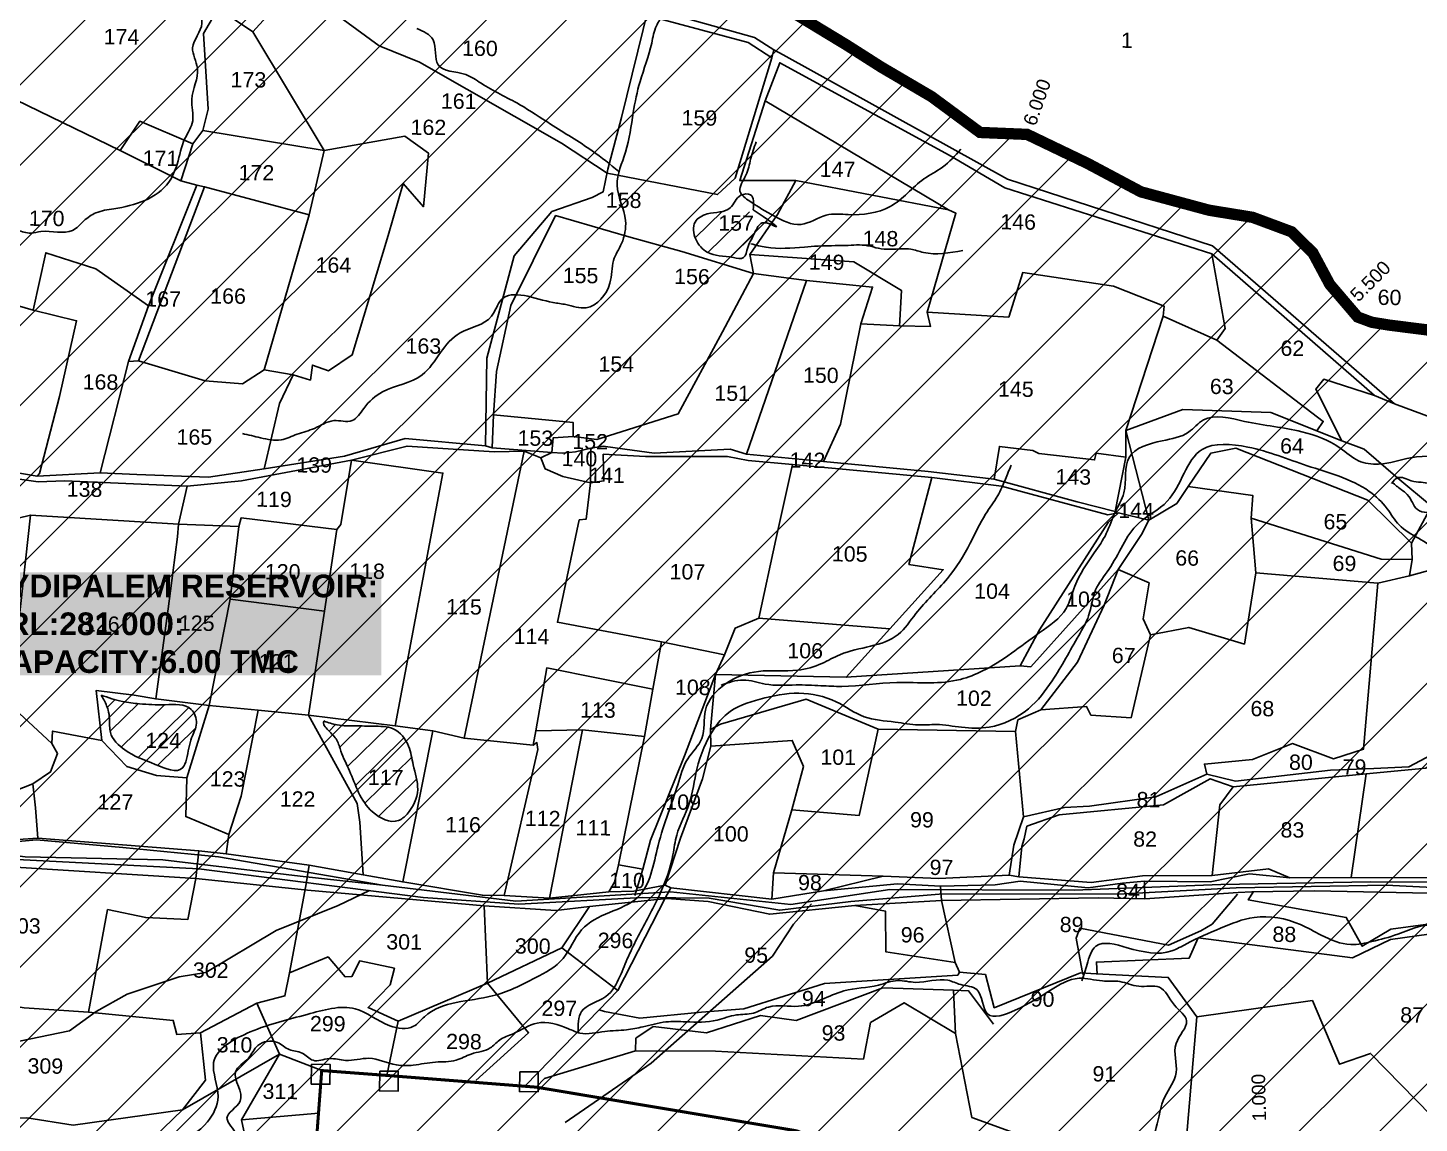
# Model space of a CAD drawing. Header units: inches. Extents: x 193816 to 219909, y 1622772 to 1631107.
# Drawn here: x 197395 to 199235, y 1626946 to 1628395 of the extents above; entities that cross this region are included whole.
import ezdxf
from ezdxf.enums import TextEntityAlignment as Align

# ---------------------------------------------------------------- set-up
doc = ezdxf.new("R2010")
doc.units = ezdxf.units.IN
doc.header["$LTSCALE"] = 15
doc.header["$MEASUREMENT"] = 0
doc.header["$PDMODE"] = 32
doc.header["$PDSIZE"] = 10
for name, color, linetype in [('CSMark', 72, 'Continuous'), ('PLOT', 7, 'Continuous'), ('PLOT NO', 7, 'Continuous'), ('ROAD', 1, 'Continuous'), ('STREAM', 4, 'Continuous'), ('STRUCTURE', 5, 'Continuous'), ('text2', 7, 'Continuous'), ('VILLAGE BOUNADRY', 5, 'Continuous'), ('VILLAGE BOUNADRY STONES', 1, 'Continuous')]:
    doc.layers.add(name, color=color, linetype=linetype)
doc.styles.get("Standard").update_dxf_attribs({"font": 'arial.ttf'})
pattern_1 = [(44.44728, (190534.687, 1623817.617), (-17.716825, 18.06199), [])]

msp = doc.modelspace()

# ---------------------------------------------------------------- hatches: boundary and pattern name
at = {"layer": 'STREAM'}
h = msp.add_hatch(dxfattribs=at)
h.set_pattern_fill('ANSI31', color=256, scale=202.404939, angle=-0.5527)
h.set_pattern_definition(pattern_1)
edge = h.paths.add_edge_path()
edge.add_spline(control_points=[(198328.6, 1628162.8), (198327.2, 1628160.6), (198319.9, 1628149.9), (198297.3, 1628152.3), (198273.2, 1628139.2), (198276.4, 1628113.8), (198295.8, 1628092.1), (198319.4, 1628093.5), (198344.2, 1628087.4), (198347.1, 1628108.5), (198356.1, 1628120.6), (198362.9, 1628139.5), (198373.8, 1628136.4), (198377.6, 1628134.9)], knot_values=[2.314372, 2.314372, 2.314372, 2.314372, 2.698201, 4.245569, 5.198491, 6.31993, 7.451832, 9.192653, 9.854262, 10.570473, 11.663296, 12.438445, 12.962665, 12.962665, 12.962665, 12.962665], degree=3, periodic=0)
edge.add_line((198377.6, 1628134.9), (198378.4, 1628136))
edge.add_line((198378.4, 1628136), (198328.6, 1628162.8))
h.paths.add_polyline_path([(198303, 1628121.2), (198360.5, 1628120.6), (198360.8, 1628151.6), (198303.2, 1628152.2)], flags=24)
h = msp.add_hatch(dxfattribs=at)
h.set_pattern_fill('ANSI31', color=256, scale=202.404939, angle=-0.5527)
h.set_pattern_definition(pattern_1)
edge = h.paths.add_edge_path()
edge.add_spline(control_points=[(197492.3, 1627512), (197501.5, 1627508.9), (197517.9, 1627503.3), (197546.8, 1627500.2), (197575.8, 1627498.3), (197610.9, 1627501.9), (197621.7, 1627474), (197608.8, 1627453.2), (197607.5, 1627433.4), (197598.1, 1627405.5), (197557.5, 1627423.7), (197527.7, 1627433.8), (197501.8, 1627458.1), (197504.1, 1627478.7), (197501.6, 1627493.9), (197497.1, 1627504.2), (197493.2, 1627510.4), (197492.3, 1627512)], knot_values=[0, 0, 0, 0, 11.553184, 20.513276, 33.973023, 47.848984, 55.642087, 63.589692, 75.18164, 80.155113, 94.644001, 112.221737, 124.004207, 131.270189, 135.718858, 142.211874, 144.407847, 144.407847, 144.407847, 144.407847], degree=3, periodic=0)
h.paths.add_polyline_path([(197545.4, 1627437), (197602.7, 1627436.5), (197603, 1627467), (197545.7, 1627467.5)], flags=24)
h = msp.add_hatch(dxfattribs=at)
h.set_pattern_fill('ANSI31', color=256, scale=202.404939, angle=-0.5527)
h.set_pattern_definition(pattern_1)
edge = h.paths.add_edge_path()
edge.add_spline(control_points=[(197787.4, 1627478.2), (197787.3, 1627478), (197784.1, 1627474.7), (197794.5, 1627463.1), (197804.9, 1627454.3), (197810, 1627433.2), (197826.7, 1627402.5), (197837.2, 1627360.7), (197879.9, 1627339.5), (197902.8, 1627359.2), (197915.4, 1627386.5), (197904.3, 1627417.4), (197900.9, 1627446.6), (197881.3, 1627471.5), (197852.9, 1627470.7), (197828.5, 1627471.9), (197806.2, 1627471), (197792.7, 1627475.7), (197787, 1627477.7)], knot_values=[0, 0, 0, 0, 0.238899, 5.376578, 12.410199, 18.581835, 29.663897, 54.308241, 68.566025, 74.233113, 88.198648, 101.276507, 111.421097, 123.456243, 134.169502, 143.169925, 152.935577, 160.03929, 160.03929, 160.03929, 160.03929], degree=3, periodic=0)
h.paths.add_polyline_path([(197839.7, 1627388.3), (197897, 1627387.7), (197897.3, 1627418.2), (197840, 1627418.8)], flags=24)
at = {"layer": 'text2'}
h = msp.add_hatch(dxfattribs=at)
h.set_pattern_fill('ANSI31', color=4, scale=600)
h.set_pattern_definition([(45, (7002.556, -0.05), (-53.0330086, 53.0330086), [])])
h.paths.add_polyline_path([(199945, 1627854.7), (199906.7, 1627898), (199871.4, 1627949.9), (199853.4, 1628008.6), (199855.9, 1628062.4), (199897.4, 1628104.4), (199965, 1628145.2), (199996.3, 1628271.9), (199936.5, 1628298.2), (199874.5, 1628378), (199834.8, 1628413.5), (199794.4, 1628428), (199712.8, 1628396.9), (199682, 1628382), (199614.8, 1628383.4), (199561.9, 1628421.6), (199495.5, 1628519.4), (199464.9, 1628508.3), (199461.7, 1628463.1), (199494.7, 1628375.1), (199593.8, 1628280.9), (199667.9, 1628200.5), (199634, 1628141.1), (199624.5, 1628113.7), (199558.5, 1628066.3), (199475.2, 1628055.5), (199395.5, 1628059.1), (199357.5, 1628055.7), (199338, 1628038.1), (199319.4, 1628004.3), (199279.3, 1627990.8), (199194.1, 1628001.6), (199171.6, 1628005.4), (199153.1, 1628012.3), (199116.3, 1628055.2), (199094, 1628097.1), (199066, 1628124.9), (199014.2, 1628144.1), (198956.5, 1628153.5), (198866.5, 1628177.8), (198796, 1628215.5), (198716.1, 1628253.9), (198653.7, 1628256.5), (198589.7, 1628303.7), (198522.9, 1628343), (198477.5, 1628371.9), (198442.7, 1628393), (198375.2, 1628434.1), (198314, 1628488.6), (198225.7, 1628493.2), (198170.5, 1628489.5), (198088.8, 1628496.3), (198019.8, 1628513.7), (197962.7, 1628534.8), (197907, 1628551), (197855.1, 1628575), (197689.9, 1628624.4), (197623, 1628645.2), (197601.4, 1628678.7), (197532.8, 1628762.3), (197415, 1628792.3), (197318.3, 1628836.7), (197154.6, 1628873.7), (197018.9, 1628884.3), (196901.5, 1628897.8), (196832.7, 1628986.6), (196711.4, 1629052.2), (196557.8, 1629096.9), (196537.2, 1629097.5), (196489.7, 1629099.6), (196442.7, 1629087.4), (196370.2, 1629048.6), (196354.9, 1628999.6), (196354.7, 1628944.7), (196387.1, 1628851.5), (196436, 1628816.4), (196437.9, 1628803.8), (196485, 1628677.3), (196507.3, 1628613.2), (196468.9, 1628553.1), (196422.6, 1628539.6), (196293.2, 1628585), (196179.5, 1628612.8), (196109.6, 1628645.2), (196023.2, 1628696.6), (196008, 1628717.8), (195967.5, 1628724.9), (195905.9, 1628703.4), (195887, 1628689.5), (195847, 1628673.2), (195788.5, 1628670.6), (195736.9, 1628711.4), (195681.8, 1628707), (195635.5, 1628688.9), (195615.3, 1628655.8), (195637.8, 1628597.6), (195674.8, 1628553.9), (195671.8, 1628499.8), (195627.8, 1628455.3), (195547.5, 1628447.2), (195500.4, 1628444.2), (195472.4, 1628413.1), (195465.6, 1628368.7), (195496.1, 1628326.8), (195494.7, 1628279.1), (195475.3, 1628256.8), (195429.1, 1628238.3), (195400.4, 1628225), (195382.7, 1628209.2), (195344.5, 1628167.9), (195353.6, 1628125.5), (195369, 1628099.5), (195383.8, 1628077.9), (195409.5, 1628039.3), (195456.3, 1627972.1), (195541.8, 1627846.3), (195653.5, 1627681.1), (195744.7, 1627548.6), (195848.5, 1627396.7), (195937.9, 1627265.2), (195956.4, 1627241.9), (195977.9, 1627221.4), (196098.2, 1627127.5), (196227.6, 1627027.9), (196266.6, 1627007), (196701.1, 1626821.3), (196885.7, 1626742), (196948.1, 1626716.3), (197003, 1626692.9), (197064, 1626666.2), (197129.7, 1626639), (197212.2, 1626602.8), (197247.1, 1626591.3), (197283.7, 1626582.5), (197316.7, 1626576.9), (197352.3, 1626572.2), (197391.8, 1626569.1), (197430.8, 1626568.6), (197464, 1626569.4), (197502.8, 1626572.9), (197539.4, 1626576.8), (197576.1, 1626584), (197624.9, 1626596), (197711.6, 1626627.6), (197814.1, 1626682.6), (197842.7, 1626701.4), (197874.8, 1626725.9), (197934.8, 1626779.5), (197966.7, 1626812.7), (197990.1, 1626837.9), (198021.3, 1626858.2), (198052.5, 1626866.2), (198081.2, 1626867.2), (198113.3, 1626859.8), (198208.3, 1626810.9), (198274.2, 1626862.8), (198324.5, 1626881), (198368.8, 1626894.2), (198413.9, 1626895.1), (198447, 1626873.4), (198485.3, 1626847.1), (198526.5, 1626833.7), (198573, 1626813.8), (198606.9, 1626819.2), (198645, 1626826), (198696.9, 1626829.1), (198752.1, 1626815.4), (198811.4, 1626786.9), (198838.2, 1626771.6), (198931.4, 1626747), (198965.3, 1626765.4), (199002.3, 1626779.8), (199021.5, 1626796), (199019.8, 1626825.9), (199019.5, 1626864.7), (199015.8, 1626907.9), (199028.5, 1626932.2), (199049.6, 1626910.7), (199077, 1626899.6), (199118.3, 1626917.1), (199154.6, 1626896.2), (199191, 1626838), (199217.1, 1626819.1), (199271.9, 1626812.9), (199310.2, 1626802.5), (199344.3, 1626799.4), (199419.6, 1626804.4), (199449.8, 1626873.9), (199423.7, 1626915.8), (199433, 1626957.1), (199458.8, 1626979.8), (199488.9, 1626991.8), (199544.2, 1627013.9), (199577.1, 1627034.7), (199607.3, 1627050.4), (199625.6, 1627058.9), (199657.6, 1627062.6), (199688.7, 1627063), (199723.6, 1627059.4), (199744.4, 1627070.3), (199756.6, 1627088.7), (199800.2, 1627138), (199884.9, 1627206.7), (199933.4, 1627179.8), (199967.3, 1627235.5), (200060.3, 1627302.9), (200111.5, 1627313.3), (200210, 1627313.6), (200260.9, 1627385), (200324.9, 1627464.2), (200312.4, 1627510), (200275.7, 1627571.4), (200247.5, 1627622), (200214.7, 1627651.7), (200144.8, 1627703.4), (200072.2, 1627744.4), (200025.4, 1627776.9), (199978.6, 1627825.2)])

# ---------------------------------------------------------------- linework, layer by layer
at = {"color": 5, "const_width": 15, "elevation": 281.1}
msp.add_lwpolyline([(198375.8, 1628434.2), (198443.4, 1628393.1), (198478.2, 1628372), (198523.5, 1628343.1), (198590.4, 1628303.8), (198654.4, 1628256.5), (198716.7, 1628253.9), (198796.6, 1628215.5), (198867.2, 1628177.9), (198957.2, 1628153.6), (199014.8, 1628144.2), (199066.7, 1628124.9), (199094.6, 1628097.1), (199117, 1628055.3), (199153.8, 1628012.3), (199172.3, 1628005.4), (199194.8, 1628001.7), (199280, 1627990.9)], dxfattribs=at)
at = {"color": 5, "elevation": 281.1}
msp.add_lwpolyline([(198375.8, 1628434.2, 8, 8, 0), (198443.4, 1628393.1, 8, 8, 0), (198478.2, 1628372, 8, 8, 0), (198523.5, 1628343.1, 8, 8, 0), (198590.4, 1628303.8, 8, 8, 0), (198654.4, 1628256.5, 8, 8, 0), (198716.7, 1628253.9, 8, 8, 0), (198796.6, 1628215.5, 8, 8, 0), (198867.2, 1628177.9, 8, 8, 0), (198957.2, 1628153.6, 8, 8, 0), (199014.8, 1628144.2, 8, 8, 0), (199066.7, 1628124.9, 8, 8, 0), (199094.6, 1628097.1, 8, 8, 0), (199117, 1628055.3, 8, 8, 0), (199153.8, 1628012.3, 8, 8, 0), (199172.3, 1628005.4, 8, 8, 0), (199194.8, 1628001.7, 8, 8, 0), (199280, 1627990.9, 8, 8, 0)], format="xyseb", dxfattribs=at)
at = {"color": 3}
for p in [(198452.1, 1628387.8, 281.1), (198494.6, 1628361.5, 281.1), (198537.1, 1628335.1, 281.1), (198580.2, 1628309.8, 281.1), (198621.1, 1628281.1, 281.1), (198663, 1628256.1, 281.1), (198712.9, 1628254.1, 281.1), (198758.4, 1628233.9, 281.1), (198803.3, 1628212, 281.1), (198847.4, 1628188.4, 281.1), (198893.8, 1628170.7, 281.1), (198942.1, 1628157.7, 281.1), (198991.1, 1628148, 281.1), (199039.2, 1628135.1, 281.1), (199081.3, 1628110.4, 281.1), (199109.3, 1628069.6, 281.1), (199138.9, 1628029.6, 281.1), (199179.6, 1628004.2, 281.1), (199229.2, 1627997.3, 281.1)]:
    msp.add_point(p, dxfattribs=at)
at = {"layer": 'PLOT'}
for points in [[(197753.1, 1628449.6), (197724.7, 1628424.4), (197692.9, 1628389.8), (197647.2, 1628420.4), (197627.7, 1628387.6), (197633.8, 1628287.1), (197626.8, 1628259.1), (197613.4, 1628241.5), (197597.6, 1628192.6), (197517.5, 1628232.8), (197318.1, 1628329.2), (197307.5, 1628335.5), (197394.7, 1628447.8), (197479.1, 1628516.9), (197460.7, 1628525.7), (197437.7, 1628566.9), (197424.4, 1628582.8)], [(198379.3, 1628355.4), (198347.6, 1628375.4), (198066.3, 1628451.3), (197927.8, 1628476.7), (197980.2, 1628478.6)], [(197753.1, 1628449.6), (197859.8, 1628371), (197913, 1628349.6), (198101.1, 1628242.5), (198161.2, 1628202.5), (198307.4, 1628174.2), (198330.4, 1628196.1), (198379.3, 1628355.4), (198381.6, 1628365.6)], [(198216.1, 1628421.5), (198180.2, 1628276.4), (198162.4, 1628207.9), (198156, 1628177.9), (198141.4, 1628170.4), (198088.3, 1628151.9), (198038.6, 1628093.1), (198002.2, 1627957.8), (198000.3, 1627842)], [(197618.6, 1628186.9), (197628.8, 1628184.7), (197767.3, 1628147.7), (197787, 1628232.7), (197692.9, 1628389.8)], [(198009.4, 1627839.2), (198088.2, 1627833), (198089.9, 1627852.4), (198116.3, 1627854.4), (198147.9, 1627850.3), (198255.3, 1627884.3), (198314, 1627992.5), (198354.7, 1628069.9), (198350.1, 1628094.9), (198386.4, 1628147.8), (198410.9, 1628192.9), (198336.6, 1628192.8), (198370.4, 1628298.5), (198389.5, 1628348.6), (198613.6, 1628226.5), (198687, 1628183.3), (198960.9, 1628096.1), (198978.7, 1627997.1), (198967.5, 1627981.6), (198896.4, 1628013.3)], [(198410.9, 1628192.9), (198612.7, 1628153.9), (198370.4, 1628298.5)], [(197517.5, 1628232.8), (197543.2, 1628271.2), (197613.4, 1628241.5)], [(197626.8, 1628259.1), (197787, 1628232.7), (197893.7, 1628251.5), (197924.9, 1628229.2), (197918.5, 1628158.2), (197891.6, 1628189), (197871.6, 1628120), (197824.3, 1627962.2), (197792.7, 1627941.2), (197771.5, 1627948.7), (197768.9, 1627928.9), (197746.2, 1627935.9), (197708, 1627942.5), (197767.3, 1628147.7)], [(197119.1, 1628192.8), (197268.6, 1628141.2), (197239.1, 1628090.8), (197281.8, 1628054.4), (197367.2, 1628037.1), (197367.4, 1628031.4), (197402.2, 1628021.3), (197459.7, 1628007.3), (197437, 1627907.3), (197410.6, 1627805.2), (197407.6, 1627801.6)], [(197490.9, 1627806.2), (197528.2, 1627953.5), (197555, 1628027.3), (197618.6, 1628186.9), (197597.6, 1628192.6)], [(197541.7, 1627954.3), (197628.8, 1628184.7)], [(199251.5, 1627761.9), (199206.9, 1627799.2), (199162.5, 1627837.3), (199132.6, 1627848.7), (199038.9, 1627886), (198922.6, 1627889.9), (198847.3, 1627862), (198896.4, 1628013.3), (198898.1, 1628026.6), (198830.9, 1628053.2), (198711.1, 1628071.4), (198692.3, 1628012.3), (198584.7, 1628018.6), (198589.1, 1627999.9), (198547.9, 1628000.7), (198496.9, 1628003.5), (198512.3, 1628052), (198425.1, 1628060.5), (198354.7, 1628069.9), (198260.3, 1628099.1), (198190.1, 1628118.4), (198093.2, 1628146.4), (198033.8, 1628027.5), (198014.9, 1627940.3), (198010.9, 1627882.9), (198009.4, 1627839.2), (198000.3, 1627842), (197894.1, 1627851.4), (197814.1, 1627828.2), (197708, 1627811.3), (197634, 1627800.6), (197539.6, 1627804.2), (197490.9, 1627806.2), (197407.6, 1627801.6), (197358.5, 1627810.1)], [(198612.7, 1628153.9), (198622.5, 1628149.5), (198584.7, 1628018.6)], [(197402.2, 1628021.3), (197419.1, 1628097.3), (197485.1, 1628075.9), (197555, 1628027.3)], [(198350.1, 1628094.9), (198487.4, 1628085.5), (198550.4, 1628047.4), (198548, 1628000.1)], [(199202.3, 1627897.5), (199175.8, 1627908.6), (198960.9, 1628096.1)], [(198425.1, 1628060.5), (198345.8, 1627830.9)], [(197708, 1627942.5), (197679.3, 1627924), (197630, 1627927.9), (197541.7, 1627954.3), (197528.2, 1627953.5), (197555, 1628027.3)], [(198496.9, 1628003.5), (198469.7, 1627870.6), (198447.3, 1627821.1)], [(198967.5, 1627981.6), (199108.3, 1627874.2), (199099.6, 1627861.9)], [(197746.2, 1627935.9), (197728.3, 1627897.8), (197708, 1627811.3)], [(199132.6, 1627848.7), (199098.4, 1627916.7), (199109.2, 1627930.3), (199175.8, 1627908.6)], [(198010.9, 1627882.9), (198116.2, 1627872.8), (198116.3, 1627854.4)], [(198692.9, 1627274.1), (198699.1, 1627313.7), (198711.9, 1627351.2), (198701.5, 1627464.2), (198704.6, 1627479.3), (198734.7, 1627492.7), (198783.2, 1627555.8), (198818.4, 1627631.2), (198836.9, 1627678.1), (198867.7, 1627724.8), (198877.4, 1627743.5), (198847.3, 1627862), (198847.2, 1627827.1), (198808.1, 1627832.1), (198805.9, 1627823.3), (198732.2, 1627831.8), (198724.2, 1627835.6), (198680, 1627841.1), (198673, 1627798), (198782.9, 1627767.7), (198833, 1627755.2), (198847.2, 1627827.1)], [(197766.4, 1627485.6), (197881.2, 1627471.5), (197930.8, 1627464.8), (197930.8, 1627464.8), (197972.2, 1627455), (198063.6, 1627445.9), (198067, 1627464.8), (198081.4, 1627548.2), (198221.7, 1627519.8), (198233, 1627582.5), (198095.6, 1627608.5), (198124.4, 1627743.8), (198133.6, 1627745), (198139.4, 1627792.9), (198157.1, 1627795.4), (198156, 1627831.1)], [(198073.5, 1627825.9), (198051.6, 1627834.7), (198012.1, 1627834.1), (197896.8, 1627841.6), (197823.5, 1627823), (197944.1, 1627805.9), (197881.2, 1627471.5)], [(197972.2, 1627455), (198051.6, 1627834.7)], [(198088.2, 1627833), (198073.5, 1627825.9), (198079.2, 1627811.4), (198102.8, 1627801.5), (198139.4, 1627792.9), (198139.9, 1627838.8)], [(198673, 1627798), (198585.6, 1627808), (198447.3, 1627821.1), (198345.8, 1627830.9), (198324.2, 1627837.7), (198223.4, 1627832.4), (198184.6, 1627837.4), (198156.1, 1627841.3), (198139.9, 1627838.8), (198119.6, 1627834.1), (198102.7, 1627832.1), (198088.2, 1627833)], [(198156, 1627831.1), (198211.9, 1627827.6), (198320.3, 1627827.8), (198347.8, 1627822.6), (198406.3, 1627817.2), (198590.8, 1627799.8), (198682.6, 1627788.6), (198823.2, 1627750.6), (198837.4, 1627753.2), (198877.4, 1627743.5), (198914.6, 1627765.6), (198929.7, 1627788.1), (198959.4, 1627832), (198992.7, 1627839), (199167.2, 1627769.9), (199225.1, 1627713.2), (199251.5, 1627761.9)], [(197318.6, 1627730.9), (197398.8, 1627750.3), (197594.4, 1627738.2), (197674.5, 1627735.2), (197677.6, 1627746.8), (197803.9, 1627731.4), (197809.3, 1627737.7), (197823.5, 1627823), (197677.9, 1627795.8), (197605.9, 1627788.4), (197443.6, 1627795.7), (197408.9, 1627794.3), (197368.7, 1627800)], [(198233, 1627582.5), (198316.3, 1627565.4), (198330.4, 1627600.7), (198361.9, 1627614.1), (198384.4, 1627718.1), (198406.3, 1627817.2)], [(197605.9, 1627788.4), (197594.4, 1627738.2), (197593.3, 1627721.4), (197581, 1627626.1), (197564.5, 1627507), (197535.9, 1627512.1), (197485.8, 1627518.4), (197493, 1627452.3), (197526.1, 1627417.8), (197565.3, 1627405.7), (197605.6, 1627402.8), (197634.9, 1627498.5), (197662.9, 1627639.2), (197674.5, 1627735.2)], [(198590.8, 1627799.8), (198560.3, 1627685.1), (198605.8, 1627678), (198535.2, 1627599.8), (198477.4, 1627535.8), (198304.7, 1627539.5), (198316.3, 1627565.4)], [(199225.1, 1627713.2), (199225.9, 1627691.7), (199222.5, 1627669.8), (199180.6, 1627660.4), (199019.2, 1627673.7), (199013.1, 1627746.2), (199015.3, 1627776.1), (198929.7, 1627788.1)], [(199222.5, 1627669.8), (199281.4, 1627686.3), (199360.7, 1627713), (199427.7, 1627766.3), (199454.9, 1627788.3), (199510.4, 1627780.3), (199662.2, 1627757.8)], [(198477.4, 1627535.8), (198707.6, 1627551), (198733.1, 1627598.4), (198824, 1627740.3), (198837.4, 1627753.2)], [(197295.4, 1627613), (197382.4, 1627601.1), (197398.8, 1627750.3)], [(199013.1, 1627746.2), (199185, 1627691.9), (199225.9, 1627691.7)], [(197803.9, 1627731.4), (197787.5, 1627623.3), (197766.4, 1627485.6), (197700, 1627492.3), (197634.9, 1627498.5), (197564.5, 1627507)], [(198836.9, 1627678.1), (198721.6, 1627549.7), (198707.6, 1627551)], [(198734.7, 1627492.7), (198795.4, 1627497), (198801.1, 1627485.7), (198854.2, 1627482.1), (198879.9, 1627592), (198870.2, 1627613.2), (198878, 1627660.5), (198836.9, 1627678.1)], [(199180.6, 1627660.4), (199161.4, 1627440.5), (199121.8, 1627428), (199067.4, 1627448.1), (199014.5, 1627427.1), (198951, 1627420.9), (198954.1, 1627407.6), (198887, 1627377.4), (198799, 1627365.4), (198766, 1627363.3), (198711.9, 1627351.2)], [(198879.9, 1627592), (198930.5, 1627601.6), (199004, 1627579.7), (199019.2, 1627673.7)], [(197787.5, 1627623.3), (197662.9, 1627639.2)], [(198361.9, 1627614.1), (198535.2, 1627599.8)], [(197382.4, 1627601.1), (197365.9, 1627505), (197427, 1627448.1), (197428, 1627464.5), (197493, 1627452.3)], [(198304.7, 1627539.5), (198263.4, 1627431.7), (198218.8, 1627320.1), (198208.5, 1627281.7), (198197.8, 1627247.1)], [(198304.7, 1627539.5), (198298.2, 1627466.8), (198298.5, 1627444.8), (198287.2, 1627401.6), (198258.5, 1627322.8), (198238, 1627260.6)], [(198163.5, 1627252), (198171.1, 1627264.7), (198176.3, 1627287.4), (198210.6, 1627457.4), (198221.7, 1627519.8)], [(198298.2, 1627466.8), (198311.4, 1627473.7), (198424.4, 1627506.6), (198519.8, 1627467.3), (198701.5, 1627464.2)], [(197700, 1627492.3), (197677.4, 1627378.3), (197661.1, 1627327.7), (197657.6, 1627302.3)], [(197766.4, 1627485.6), (197830.9, 1627368.9), (197834.3, 1627344.2), (197834.3, 1627344.2), (197838.6, 1627274.6)], [(197930.8, 1627464.8), (197891, 1627265.1)], [(198067, 1627464.8), (198128.7, 1627466.1), (198210.6, 1627457.4)], [(198128.7, 1627466.1), (198085.2, 1627243.7)], [(198519.8, 1627467.3), (198494.7, 1627353), (198405.7, 1627360.3)], [(199291.2, 1627249.1), (199295.2, 1627270.3), (199311.3, 1627376.7), (199325.6, 1627387.7), (199331.5, 1627423.1), (199353.3, 1627428.7), (199354.2, 1627450.4), (199300.3, 1627457.3), (199244, 1627415.6), (199165.2, 1627408.1), (198989, 1627391), (198958.9, 1627401.5), (198897, 1627367.2), (198759.1, 1627353.9), (198716.4, 1627338.7), (198712.6, 1627321.9), (198709.8, 1627311.7), (198705.8, 1627271.6)], [(198954.1, 1627407.6), (198992.2, 1627398.3), (199117.8, 1627413), (199175.3, 1627414.9), (199221.2, 1627417.2), (199251.5, 1627433.1), (199298.9, 1627468.6), (199367.5, 1627457.3), (199375.5, 1627453.8), (199373.5, 1627441.7), (199462.5, 1627422.8), (199525.6, 1627440.8), (199572.5, 1627431.3)], [(197309.7, 1627389.9), (197337.5, 1627369.5), (197401.8, 1627394.8), (197425.4, 1627410.6), (197434.7, 1627435.1), (197427, 1627448.1)], [(198025.2, 1627247), (198069.6, 1627440.1), (198068.4, 1627449.4), (198063.6, 1627445.9)], [(198381.3, 1627277.2), (198405.7, 1627360.3), (198420.9, 1627417.8), (198406.1, 1627452.3), (198298.5, 1627444.8)], [(197605.6, 1627402.8), (197604.2, 1627351.4), (197661.1, 1627327.7)], [(199165.2, 1627408.1), (199145.3, 1627270.8)], [(197401.8, 1627394.8), (197405.6, 1627363.1), (197408.6, 1627323.1)], [(198989, 1627391), (198971.4, 1627367.1), (198961.4, 1627273.5)], [(196925.9, 1627353.8), (197010.9, 1627348.2), (197271.4, 1627295.9), (197365.1, 1627285.5), (197617.4, 1627269.7), (197765, 1627254.1), (197998.6, 1627233.2), (198093.7, 1627227.1), (198137.9, 1627232.3), (198240.1, 1627243.1), (198294.7, 1627239.3), (198376.4, 1627222.3), (198488.8, 1627233.8), (198603.5, 1627240.4), (198602.2, 1627259.4)], [(198379.3, 1627242.1), (198245.4, 1627257.1), (198238, 1627260.6), (198196.8, 1627252.8), (198163.5, 1627252), (198085.2, 1627243.7), (198025.2, 1627247), (197996.3, 1627247.3), (197891, 1627265.1), (197838.6, 1627274.6), (197767.2, 1627287.2), (197657.6, 1627302.3), (197621.2, 1627306.2), (197408.6, 1627323.1), (197324.9, 1627317.3)], [(197621.2, 1627306.2), (197617.4, 1627269.7), (197607, 1627215.3), (197551.2, 1627217.9), (197500.7, 1627228.4), (197475.6, 1627092.5)], [(197049.6, 1627195), (197127.1, 1627151.4), (197254.3, 1627140.2), (197247.3, 1627109.9), (197275.4, 1627117.7), (197390.6, 1627098.5), (197475.6, 1627092.5), (197587.6, 1627081.9), (197592.2, 1627063.3), (197623.5, 1627065.4), (197698.2, 1627104.5), (197735.3, 1627114.1), (197741.3, 1627144.9), (197762.9, 1627260), (197767.2, 1627287.2)], [(198176.3, 1627287.4), (198208.5, 1627281.7)], [(199530.2, 1627281.6), (199407, 1627268.2), (199365.5, 1627266.2), (199295.2, 1627270.3), (199145.3, 1627270.8), (199064.2, 1627270.3), (199036, 1627282.3), (198961.4, 1627273.5), (198869.4, 1627272.9), (198801.4, 1627264.3), (198705.8, 1627271.6), (198692.9, 1627274.1), (198600.1, 1627269.5), (198526.4, 1627272.6), (198381.3, 1627277.2), (198379.3, 1627242.1), (198447.5, 1627253.4), (198526.4, 1627272.6)], [(198447.5, 1627253.4), (198545.1, 1627262.4), (198602.2, 1627259.4), (198674.6, 1627261.2), (198707.6, 1627266), (198797.2, 1627257.1), (198842.6, 1627263.2), (198871.9, 1627266.1), (198958.8, 1627265.3), (199010.7, 1627275.7), (199064.2, 1627270.3)], [(198053.5, 1626995.8), (198150.9, 1627095.9), (198175.3, 1627121.3), (198238.7, 1627244.5), (198245.5, 1627257.3)], [(198871.9, 1627266.1), (198872.4, 1627242.7), (198995.8, 1627251), (199013.6, 1627251.8), (199096.5, 1627253.2), (199291.2, 1627249.1), (199365.1, 1627246), (199524.7, 1627254.8)], [(198603.5, 1627240.4), (198621.5, 1627158.4), (198529.7, 1627172.6), (198529.4, 1627226.5), (198488.8, 1627233.8)], [(198603.5, 1627240.4), (198810.4, 1627244), (198872.4, 1627242.7)], [(198790.2, 1627142.5), (198781.7, 1627190.8), (198786.3, 1627203.7), (198903.7, 1627181.5), (198946.5, 1627200.5), (198961.2, 1627208.9), (198994.8, 1627248.7)], [(199015.6, 1627251.3), (199009, 1627241.3), (199138.6, 1627218.1), (199159.8, 1627179.8), (199197.8, 1627202.6), (199273, 1627212.8), (199324.2, 1627144.6), (199321.1, 1627116.2), (199363.7, 1627071.6), (199390.3, 1627006.8), (199438.1, 1626999.1)], [(197741.3, 1627144.9), (197792.3, 1627165.8), (197814.9, 1627139.5), (197823.9, 1627139.9), (197834.1, 1627160.6), (197880, 1627150.7), (197874.6, 1627128.9), (197845.3, 1627098.8), (197885.1, 1627080.9), (198003, 1627131), (198101.3, 1627178), (198137.9, 1627232.3)], [(197998.6, 1627233.2), (198003, 1627131), (198057.5, 1627065.5), (197987.5, 1627002.1)], [(199425, 1626862), (199373.6, 1627002.1), (199343.9, 1627078.3), (199313.8, 1627109), (199312.1, 1627142.7), (199266.8, 1627198.6), (199197.3, 1627188.8), (199146.8, 1627164.5), (198943, 1627191.2), (198931, 1627164.2), (198808.2, 1627158.9), (198809.3, 1627142.7)], [(198101.3, 1627178), (198175.3, 1627121.3)], [(198150.9, 1627095.9), (198158, 1627093.6), (198204.6, 1627084.8), (198286, 1627092.6), (198342, 1627097.2), (198448.7, 1627130.7), (198625, 1627141.8), (198627.1, 1627145.7)], [(198621.5, 1627158.4), (198627.1, 1627145.7), (198661.5, 1627142.5), (198673.3, 1627098.5), (198787.1, 1627144.9), (198808.1, 1627143.2), (198903.3, 1627138.6), (198941, 1627086.4), (199093.9, 1627108.1), (199129.9, 1627023.8), (199170.9, 1627038.1), (199251.3, 1626955.6), (199263.1, 1626904.1), (199420.9, 1626811)], [(198672.3, 1627076.8), (198639.3, 1627120.8), (198619.5, 1627122), (198525.7, 1627125.1), (198411.4, 1627081.6), (198364.1, 1627088.1), (198292.6, 1627065.5), (198222, 1627073.9), (198199.2, 1627058.2), (198199, 1627041.5)], [(198619.5, 1627122), (198622.1, 1627064.4)], [(197698.2, 1627104.5), (197728.1, 1627037.3), (197783.9, 1627015.5)], [(198067.5, 1626993.5), (198078.6, 1627004.8), (198199, 1627041.5), (198304.6, 1627041.2), (198500.3, 1627030.7), (198509.6, 1627079), (198553.9, 1627105.1), (198622.1, 1627064.4), (198643.4, 1626953.4), (198891.2, 1626863.4), (198924, 1626867.4), (198928.3, 1626936.7), (198941, 1627086.4)], [(197885.1, 1627080.9), (197870.2, 1627009)], [(197523.4, 1626889.7), (197599.7, 1626963.7), (197630.4, 1627002.9), (197623.5, 1627065.4)], [(197599.7, 1626963.7), (197728.1, 1627037.3)], [(197728.1, 1627037.3), (197677.7, 1626950.4), (197779.9, 1626958.9)], [(197599.7, 1626963.7), (197455.2, 1626943.3), (197393.9, 1626953.1), (197243.6, 1626950.1), (197238, 1626937)], [(197677.7, 1626950.4), (197690.4, 1626890), (197650, 1626893.9), (197586.5, 1626854.2), (197714.5, 1626835.4), (197789, 1626820.5)]]:
    msp.add_lwpolyline(points, dxfattribs=at)
at = {"layer": 'ROAD'}
for points in [[(196872.3, 1627372), (196979.2, 1627369.3), (197103.1, 1627370.5), (197201.8, 1627336.6), (197308.4, 1627309), (197391.9, 1627298.3), (197573.8, 1627294.1), (197755.3, 1627272.5), (197864.3, 1627260.5)], [(199315.5, 1627254.4), (199191.6, 1627260.7), (198992.9, 1627257.1), (198844.9, 1627249.4), (198600.3, 1627248.7), (198483.6, 1627239.2), (198389.6, 1627227.6), (198296.2, 1627243.6), (198207.9, 1627244.5), (198044.5, 1627235.7), (197918.1, 1627244.4), (197621.2, 1627282.1), (197329, 1627297.1), (197253, 1627311.5), (197100.2, 1627361.6), (197021.4, 1627360.7), (196926.6, 1627361.4), (196874.2, 1627363.8)], [(197329.2, 1627313.6), (197406.9, 1627320.8), (197521.1, 1627310.6), (197647.3, 1627298.1), (197864.3, 1627260.5), (198040.7, 1627239.6), (198245, 1627251.8), (198404.3, 1627235.3), (198535.1, 1627255.1), (198778.8, 1627254.3), (198972.9, 1627261.6), (199170.6, 1627265.1), (199470.2, 1627263.8)], [(197847.1, 1627253.6), (197805.6, 1627233.8), (197723.5, 1627200.8), (197630.7, 1627145.2), (197595.6, 1627139.6), (197526.8, 1627116.6), (197485.8, 1627093.6), (197450.5, 1627067.9), (197317.8, 1627040.7), (197232.9, 1627020), (197144.2, 1627005.9), (197121.5, 1627004), (197094.5, 1627014.9), (197008.8, 1627149.5), (196969, 1627194.2), (196930.5, 1627249.7)], [(198105.9, 1626946.8), (198219.7, 1627025.4), (198380.1, 1627166.9), (198407.8, 1627209.1), (198431.5, 1627236.2)]]:
    msp.add_lwpolyline(points, dxfattribs=at)
at = {"layer": 'STREAM'}
for points in [[(197507.4, 1628709.6), (197479.7, 1628698.7), (197429, 1628706.2), (197415.9, 1628672), (197405.1, 1628633.9), (197398.8, 1628597.8), (197397.7, 1628562), (197395.5, 1628527.3), (197400.5, 1628508.6), (197395.4, 1628478.8), (197356.5, 1628433.6), (197335.9, 1628402.9), (197318.9, 1628381.8), (197306.1, 1628362.5), (197312.3, 1628351.6), (197319, 1628346.4), (197309.8, 1628324.4), (197265.1, 1628301), (197215.6, 1628277.6), (197148.2, 1628251), (197123.9, 1628214.3), (197090.4, 1628149.7), (197033.7, 1628080.9), (197009.5, 1628054.3)], [(197791.3, 1628514.3), (197765.3, 1628483.3), (197735.2, 1628457.1), (197715.3, 1628446.1), (197662.3, 1628437.7), (197624.1, 1628419.1), (197625.4, 1628401.2), (197613.2, 1628368.5), (197619.6, 1628341.4), (197612.1, 1628300.1), (197613.3, 1628271.8), (197603.1, 1628248.4), (197592.7, 1628214.6), (197581.6, 1628190.5), (197509.2, 1628155.5), (197485.3, 1628150.1), (197469.5, 1628139.5), (197454.5, 1628126.9), (197412.7, 1628125.5), (197399.3, 1628123.4), (197381.4, 1628127.3)], [(197679, 1627858.1), (197703.1, 1627852.6), (197730.3, 1627849.8), (197751.6, 1627857.4), (197774.4, 1627865), (197799.8, 1627875.2), (197824.1, 1627875.3), (197839.5, 1627891.5), (197864.3, 1627913.3), (197916.7, 1627935.8), (197940.9, 1627965.2), (197966.9, 1627991.4), (198008.4, 1628013.3), (198021.3, 1628035.1), (198089.8, 1628031.5), (198106.9, 1628028.7), (198133.8, 1628024.6), (198165, 1628057), (198169.8, 1628087.1), (198180.4, 1628109.7), (198185.6, 1628139.8), (198174.5, 1628186.8), (198185.7, 1628230.5), (198195.9, 1628282.8), (198204.8, 1628323.7), (198220.3, 1628374.8), (198226.4, 1628397.4), (198234.4, 1628413), (198236.1, 1628427.8)], [(198176.8, 1628204.9), (198141.7, 1628232), (198086.5, 1628267.5), (198045.8, 1628293.2), (197994.6, 1628321.6), (197974.3, 1628333), (197937.9, 1628346), (197931.1, 1628378.8), (197909.6, 1628393.9)], [(198628.8, 1628234.2), (198604.8, 1628210.6), (198580.1, 1628194.9), (198558.7, 1628176.2), (198535.5, 1628158.5), (198480.2, 1628147.8), (198451.1, 1628147), (198417.5, 1628134.7), (198381.6, 1628146.2), (198350.1, 1628165.4), (198336.9, 1628179), (198344.9, 1628199.9), (198351, 1628221), (198358.3, 1628244)], [(198312.2, 1627525.2), (198341.3, 1627532.1), (198370.2, 1627526.7), (198411.1, 1627525.6), (198444, 1627524.6), (198471.6, 1627523.7), (198544.2, 1627528.8), (198588, 1627528.3), (198628.4, 1627533), (198657.7, 1627544.1), (198732.8, 1627594.4), (198768.3, 1627626.9), (198779.9, 1627656.4), (198805.4, 1627700.3), (198821.4, 1627725.9), (198833, 1627754), (198844.6, 1627779.8), (198851.6, 1627826.6), (198895.4, 1627848.6), (198930.2, 1627860.1), (198949.8, 1627876.1), (199004.3, 1627874.2), (199079.8, 1627860.6), (199130.7, 1627838.8), (199154.9, 1627822.1), (199181.5, 1627817.7), (199224, 1627826.1), (199285.2, 1627824), (199335.3, 1627808.7), (199380, 1627783.9), (199399.1, 1627771), (199416.9, 1627786.4), (199446.7, 1627820), (199483.6, 1627874.2), (199546.9, 1627919.1), (199591.5, 1627914.2), (199624.2, 1627912.3), (199646.4, 1627914.6), (199681.7, 1627941), (199712.8, 1627966.8), (199746.5, 1628024.2), (199819.7, 1628158), (199833.3, 1628187.9), (199858.6, 1628198), (199879.8, 1628204.9), (199900.2, 1628205), (199919.5, 1628202.3), (199933.9, 1628202.5), (199954.2, 1628195.3)], [(198354.5, 1628154.3), (198350.9, 1628174), (198338.3, 1628173.4), (198324, 1628156.8), (198293.8, 1628148.6), (198277.7, 1628137.9), (198278.6, 1628115.3), (198293.7, 1628098), (198328.2, 1628091), (198341.6, 1628090.9), (198347.3, 1628104.2), (198356.8, 1628124.2), (198366.2, 1628136.7), (198384, 1628132.1), (198354.5, 1628154.3)], [(198351.5, 1628109.3), (198371.5, 1628104.6), (198422.1, 1628104.9), (198458.2, 1628106.7), (198476.5, 1628106.9), (198505.8, 1628106.7), (198520, 1628103.2), (198551.3, 1628102.5), (198562.8, 1628102), (198579.5, 1628097.8), (198631.6, 1628100.2)], [(198876.3, 1626909.1), (198887.5, 1626940), (198898.8, 1626980.7), (198913.8, 1627012.7), (198913.6, 1627051.4), (198927.5, 1627081.2), (198911.4, 1627102), (198891.5, 1627125.7), (198864.2, 1627127), (198839.2, 1627133.2), (198816.3, 1627134), (198785.3, 1627137.6), (198747.5, 1627121.6), (198700.9, 1627095.4), (198664.4, 1627090.3), (198650, 1627122.5), (198628.8, 1627129.3), (198611.9, 1627134.9), (198569, 1627132.1), (198545.9, 1627134.5), (198520.1, 1627128.5), (198474.4, 1627120.8), (198414.5, 1627100.6), (198374.6, 1627099.5), (198354.8, 1627091.6), (198332.2, 1627089), (198306.8, 1627082.2), (198265.3, 1627080), (198239.1, 1627079.8), (198208.6, 1627073.3), (198187, 1627069.4), (198158.3, 1627067.1), (198125.2, 1627065.1), (198110.1, 1627070.8), (198068.8, 1627078.3), (198037.1, 1627064.2), (198018.8, 1627055.6), (198006.7, 1627045.5), (197981.5, 1627037.3), (197961.5, 1627029.1), (197934.3, 1627026.6), (197904.9, 1627022.6), (197882.6, 1627023), (197846.3, 1627031.7), (197815.4, 1627028.8), (197793.8, 1627031.2), (197772.4, 1627029), (197757.9, 1627038.6), (197740.9, 1627043.2), (197725.6, 1627052.6), (197699.4, 1627048.6), (197687.1, 1627032), (197670, 1627013.7), (197676, 1626974.8), (197658.6, 1626952.3), (197669.8, 1626931.7), (197652.7, 1626911.5), (197629.3, 1626892.4), (197574.7, 1626868.5), (197553.9, 1626846.4), (197502.1, 1626827.8), (197424.9, 1626821.9), (197389.3, 1626824), (197357.6, 1626822.1), (197335.7, 1626830.7), (197327.6, 1626829.7), (197293.8, 1626840.5), (197273.6, 1626847.3), (197249.6, 1626848.2), (197238.4, 1626868), (197207.5, 1626878.8), (197183.7, 1626886.8), (197152.5, 1626913.2), (197121.4, 1626933.4), (197092.5, 1626963.8), (197064.2, 1626987.4), (197035.3, 1627005.1), (197021.7, 1627014.1), (197007.8, 1627062.9), (196984.5, 1627102.5), (196968.8, 1627146), (196939.7, 1627189.7), (196922.1, 1627238.5), (196911.2, 1627287), (196882.6, 1627340), (196871.7, 1627383.6), (196855.4, 1627400.2), (196829.2, 1627421), (196809.6, 1627452.3), (196790.9, 1627471.3), (196756.2, 1627491.4), (196730.1, 1627519.1), (196723.6, 1627590), (196730.6, 1627609.8), (196748.3, 1627634.8), (196764.1, 1627667.1), (196774.9, 1627694.1), (196805.9, 1627743.8), (196814.5, 1627778.5), (196843.6, 1627809), (196863.9, 1627826.2), (196879.5, 1627876.8)], [(198123.3, 1627065.1), (198127.5, 1627093.6), (198159.5, 1627113.4), (198178.3, 1627140.1), (198189.4, 1627166.3), (198216.5, 1627219.7), (198230.4, 1627247.5), (198248.4, 1627300.9), (198253.3, 1627327), (198269.9, 1627368.7), (198280, 1627414.1), (198303.2, 1627468.3), (198319.6, 1627487.1), (198363.6, 1627506.8), (198415, 1627514.6), (198464.1, 1627503.3), (198501.2, 1627483.5), (198542.2, 1627476.5), (198573.1, 1627472.7), (198596.4, 1627473.2), (198630.1, 1627469.6), (198666.4, 1627469.7), (198718.5, 1627494.2), (198749.8, 1627531.1), (198785, 1627591.1), (198798, 1627617), (198807.3, 1627651.3), (198824.7, 1627678.4), (198864.1, 1627739.3), (198902, 1627768.7), (198948, 1627837), (199008.3, 1627840.3), (199087, 1627815.6), (199169, 1627781.7), (199192.8, 1627758.6), (199208.6, 1627737.2), (199258.5, 1627701.1), (199273, 1627679.2), (199300.9, 1627664.2), (199334.9, 1627658.5), (199359.6, 1627645.7), (199392.1, 1627645.4), (199453.9, 1627617.9), (199492.4, 1627597.6), (199534, 1627578.7), (199564.1, 1627558.1), (199583.4, 1627535.8), (199604.3, 1627518.6), (199629.7, 1627503.6), (199644.8, 1627454.5), (199647.8, 1627418.7), (199681.9, 1627399.9), (199730.3, 1627393.2), (199777.9, 1627396.8), (199806.8, 1627399.4), (199853.2, 1627387.5), (199881.1, 1627368.1), (199911.3, 1627358.6), (199942, 1627363.4), (200018.7, 1627361.5), (200044.5, 1627351.6), (200062.5, 1627346.3), (200091.6, 1627339.4)], [(196957.4, 1627164.1), (196981.8, 1627166.1), (196990.8, 1627153.8), (196996.1, 1627125.5), (197013.2, 1627106.9), (197027.7, 1627079.2), (197053.6, 1627057.8), (197062.6, 1627032.7), (197081.8, 1627007.9), (197115.1, 1626985.5), (197161.2, 1626952.7), (197211, 1626915.6), (197288.6, 1626870.7), (197339.9, 1626853.3), (197417.5, 1626842.3), (197490.1, 1626854.1), (197551.5, 1626885.5), (197592.5, 1626915.7), (197632.9, 1626947.7), (197646.8, 1626981), (197641, 1627025.9), (197689.3, 1627066.5), (197764.6, 1627089.7), (197828.3, 1627097.2), (197874.1, 1627074.7), (197905.4, 1627074), (197919.9, 1627086.7), (198009.4, 1627114.2), (198066.3, 1627138), (198103, 1627163.7), (198127.6, 1627201.7), (198164.3, 1627224.5), (198201.6, 1627244.4), (198228.8, 1627313.2), (198242.1, 1627356.1), (198254.6, 1627393.5), (198267.9, 1627427.9), (198286.5, 1627454.9), (198291.3, 1627492.3), (198317.8, 1627527), (198361.4, 1627543.5), (198413.3, 1627545.2), (198445.4, 1627554.1), (198469.1, 1627565.6), (198546.2, 1627592.4), (198569.5, 1627619.9), (198611.2, 1627666.3), (198641.5, 1627713.1), (198661.7, 1627751.5), (198677.8, 1627776), (198687.9, 1627797.6), (198695.5, 1627816.3)], [(199198.6, 1627792.2), (199206.8, 1627799.8), (199224.7, 1627795.7), (199237.6, 1627793.7), (199248.3, 1627792), (199266.8, 1627780.4), (199295.8, 1627775.5), (199306.9, 1627773.8), (199304.4, 1627760.1), (199289.1, 1627755.4), (199262.4, 1627756.8), (199245.4, 1627753.9), (199232.7, 1627757.5), (199226.2, 1627766.9), (199219.4, 1627777.4), (199211.3, 1627784), (199199.3, 1627793.6)], [(197492.3, 1627512), (197520.3, 1627503.7), (197542.8, 1627500.7), (197576.8, 1627499.4), (197611.4, 1627493.3), (197618.4, 1627474.9), (197611.9, 1627455.8), (197605.1, 1627427.3), (197600, 1627415.8), (197563.6, 1627420.5), (197523.5, 1627439.7), (197504.5, 1627462.6), (197503.3, 1627481), (197501.5, 1627492.1), (197495.1, 1627507.2), (197492.3, 1627512)], [(197787, 1627477.7), (197804.3, 1627472.7), (197829, 1627471.5), (197851.7, 1627471), (197878.6, 1627467.5), (197898.8, 1627444.7), (197904.9, 1627419.8), (197910.8, 1627387.2), (197896.7, 1627354.8), (197885.3, 1627346.2), (197851.1, 1627357.7), (197820.6, 1627412.1), (197809.4, 1627437.8), (197804, 1627452.4), (197792.3, 1627465.8), (197787, 1627477.7), (197787.4, 1627478.2)], [(199433.1, 1626942.3), (199407.5, 1626968), (199392.5, 1626988.8), (199367, 1627036.6), (199354, 1627067), (199328.8, 1627096.4), (199316, 1627117.2), (199311.8, 1627145), (199284.5, 1627185.9), (199261, 1627206.4), (199207, 1627195.9), (199172.5, 1627186.2), (199144.7, 1627182.1), (199105.6, 1627194.6), (199078.1, 1627208.6), (199016.9, 1627218.1), (198972.4, 1627203.8), (198927.4, 1627183.2), (198908.1, 1627173.8), (198849, 1627178), (198807.6, 1627179.9), (198795.9, 1627156), (198789.1, 1627134.3)]]:
    msp.add_spline(points, degree=3, dxfattribs=at)
at = {"layer": 'VILLAGE BOUNADRY'}
msp.add_lwpolyline([(198216.1, 1628421.5), (198356.2, 1628382), (198381.6, 1628365.6), (198394.1, 1628359.2), (198690.6, 1628194.6), (198961.8, 1628106.4), (199202.3, 1627897.5), (199408.2, 1627821.3)], dxfattribs=at)
at = {"layer": 'VILLAGE BOUNADRY', "const_width": 4}
msp.add_lwpolyline([(199420.9, 1626811), (199121.5, 1626885.2), (198801.6, 1626741.8), (198727.4, 1626812.5), (198412, 1626935.7), (198067.5, 1626993.5), (197870.2, 1627009), (197783.9, 1627015.5), (197772.5, 1626863.8), (197820.1, 1626722.9), (197813.9, 1626698.4), (197801.6, 1626574.7), (197785.5, 1626426.5), (197771.8, 1626387.5), (197639.1, 1626316.9), (197604.9, 1626318.5), (197552.9, 1625973.3), (197541.7, 1625965.4), (197474.5, 1625834.6), (197445.9, 1625783.8), (197427, 1625715.5), (197284, 1625740)], dxfattribs=at)
at = {"layer": 'VILLAGE BOUNADRY STONES'}
for points in [[(197770.3, 1627023.8), (197795, 1627023.6), (197794.7, 1626997.4), (197770, 1626997.6)], [(197860.6, 1627014.8), (197885.2, 1627014.6), (197885, 1626988.4), (197860.3, 1626988.6)], [(198045.7, 1627013.9), (198070.3, 1627013.6), (198070.1, 1626987.4), (198045.4, 1626987.7)]]:
    msp.add_lwpolyline(points, close=True, dxfattribs=at)

# ---------------------------------------------------------------- texts
at = {"layer": 'CSMark', "color": 1}
for s, rotation, p in [('6.000', 70.6864, (198719.3, 1628266.8, 96)), ('5.500', 45.2111, (199148.3, 1628037.5, 96)), ('1.000', 91.4901, (199023.8, 1626948.2, 96))]:
    msp.add_text(s, height=18, rotation=rotation, dxfattribs=at).set_placement(p, align=Align.MIDDLE_LEFT)
at = {"layer": 'PLOT NO'}
for s, height, p in [('174', 20.24, (197519.2, 1628383.1)), ('160', 20.24, (197993.1, 1628367.8)), ('1', 20.2, (198848.7, 1628378.5)), ('173', 20.24, (197687, 1628326.2)), ('161', 20.24, (197965.1, 1628297.9)), ('159', 20.24, (198283.3, 1628275.7)), ('162', 20.24, (197925, 1628263.3)), ('171', 20.24, (197570.7, 1628222.4)), ('172', 20.24, (197697.6, 1628203.3)), ('147', 20.24, (198466, 1628207.7)), ('158', 20.24, (198183.2, 1628166.8)), ('170', 20.24, (197420.2, 1628142.9)), ('157', 20.24, (198331.9, 1628136.6)), ('146', 20.24, (198704.8, 1628138.1)), ('148', 20.24, (198522.8, 1628116.1)), ('164', 20.24, (197799.3, 1628081.1)), ('149', 20.24, (198451.6, 1628084.8)), ('155', 20.24, (198126.2, 1628067.2)), ('156', 20.24, (198273.5, 1628065.8)), ('167', 20.24, (197574.3, 1628036.2)), ('166', 20.24, (197660.1, 1628040.1)), ('60', 20.24, (199195.9, 1628038.3)), ('163', 20.24, (197918.3, 1627974)), ('62', 20.24, (199067.4, 1627971)), ('154', 20.24, (198173.4, 1627950)), ('168', 20.24, (197491.4, 1627926.4)), ('150', 20.24, (198443.9, 1627935.3)), ('151', 20.24, (198326.7, 1627911.5)), ('145', 20.24, (198701.8, 1627916.9)), ('63', 20.24, (198974.1, 1627920.5)), ('165', 20.24, (197615.5, 1627853.6)), ('153', 20.24, (198066.4, 1627852.1)), ('152', 20.24, (198138.9, 1627847.5)), ('64', 20.24, (199066.9, 1627841.7)), ('139', 20.24, (197774, 1627816.6)), ('140', 20.24, (198124.7, 1627825)), ('142', 20.24, (198426.3, 1627822.9)), ('141', 20.24, (198161.1, 1627802.9)), ('143', 20.24, (198777.7, 1627800.8)), ('138', 20.24, (197470.3, 1627784.6)), ('119', 20.24, (197720.8, 1627771.2)), ('144', 20.24, (198860.9, 1627756.5)), ('65', 20.24, (199124.4, 1627741.5)), ('105', 20.24, (198482.1, 1627698.9)), ('66', 20.24, (198928.3, 1627693.5)), ('69', 20.24, (199136.3, 1627686.4)), ('120', 20.24, (197732.3, 1627675.3)), ('118', 20.24, (197843.8, 1627676.1)), ('107', 20.24, (198267.5, 1627675.3)), ('104', 20.24, (198670.3, 1627649.6)), ('103', 20.24, (198791.8, 1627639)), ('115', 20.24, (197972, 1627628.9)), ('126', 20.24, (197493.1, 1627606.2)), ('125', 20.24, (197618.6, 1627607.3)), ('114', 20.24, (198061.3, 1627589.8)), ('106', 20.24, (198423.2, 1627570.9)), ('67', 20.24, (198844.4, 1627564.6)), ('121', 20.24, (197724.2, 1627556.2)), ('108', 20.24, (198274.6, 1627522.5)), ('102', 20.24, (198646.3, 1627508)), ('113', 20.24, (198149.2, 1627492.4)), ('68', 20.24, (199027.7, 1627494.3)), ('124', 20.24, (197574.2, 1627452)), ('101', 20.24, (198466.9, 1627430)), ('80', 20.24, (199078.7, 1627423.3)), ('79', 20.24, (199149.6, 1627417.1)), ('123', 20.24, (197659.5, 1627401.3)), ('117', 20.24, (197868.5, 1627403.2)), ('122', 20.24, (197752, 1627374.7)), ('81', 20.24, (198877.1, 1627373.8)), ('127', 20.24, (197511.1, 1627370.8)), ('109', 20.24, (198261.9, 1627370.6)), ('116', 20.24, (197970.8, 1627340.7)), ('112', 20.24, (198076.1, 1627349)), ('111', 20.24, (198143.1, 1627336.7)), ('99', 20.24, (198577.6, 1627347.2)), ('100', 20.24, (198324.9, 1627328.6)), ('82', 20.24, (198872.7, 1627321.7)), ('83', 20.24, (199067.5, 1627333.8)), ('97', 20.24, (198603.5, 1627284.2)), ('110', 20.24, (198187.6, 1627266.9)), ('98', 20.24, (198429.5, 1627264)), ('84', 20.24, (198850, 1627252.6)), ('89', 20.24, (198775.5, 1627208.6)), ('303', 20.24, (197388.7, 1627206.9)), ('96', 20.24, (198565.3, 1627195)), ('88', 20.24, (199056.8, 1627195.7)), ('301', 20.24, (197892.9, 1627185.6)), ('300', 20.24, (198063, 1627180.1)), ('296', 20.24, (198172.4, 1627187.6)), ('95', 20.24, (198358.4, 1627168.1)), ('302', 20.24, (197637.2, 1627148.3)), ('297', 20.24, (198098.1, 1627097.8)), ('94', 20.24, (198434.6, 1627110.6)), ('90', 20.24, (198737.1, 1627110)), ('87', 20.24, (199225.7, 1627089)), ('299', 20.24, (197791.9, 1627077.4)), ('93', 20.24, (198460.7, 1627065.2)), ('310', 20.24, (197668.6, 1627049.5)), ('298', 20.24, (197972, 1627053.8)), ('309', 20.24, (197418.5, 1627021.5)), ('91', 20.24, (198818.8, 1627011.1)), ('311', 20.24, (197729.2, 1626987.9))]:
    msp.add_text(s, height=height, rotation=359.4473, dxfattribs=at).set_placement(p, align=Align.MIDDLE_CENTER)
at = {"layer": 'STRUCTURE', "color": 5, "insert": (197341.5, 1627671.5), "char_height": 30, "width": 518.102, "attachment_point": 1, "bg_fill": 1, "box_fill_scale": 1.1, "bg_fill_color": 7, "bg_fill_true_color": 16777215, "bg_fill_transparency": 0}
msp.add_mtext('{\\fArial|b1|i0|c0|p34;\\C1;PYDIPALEM RESERVOIR: FRL:281.000:\\PCAPACITY:6.00 TMC}', dxfattribs=at)

doc.saveas('drawing.dxf')
